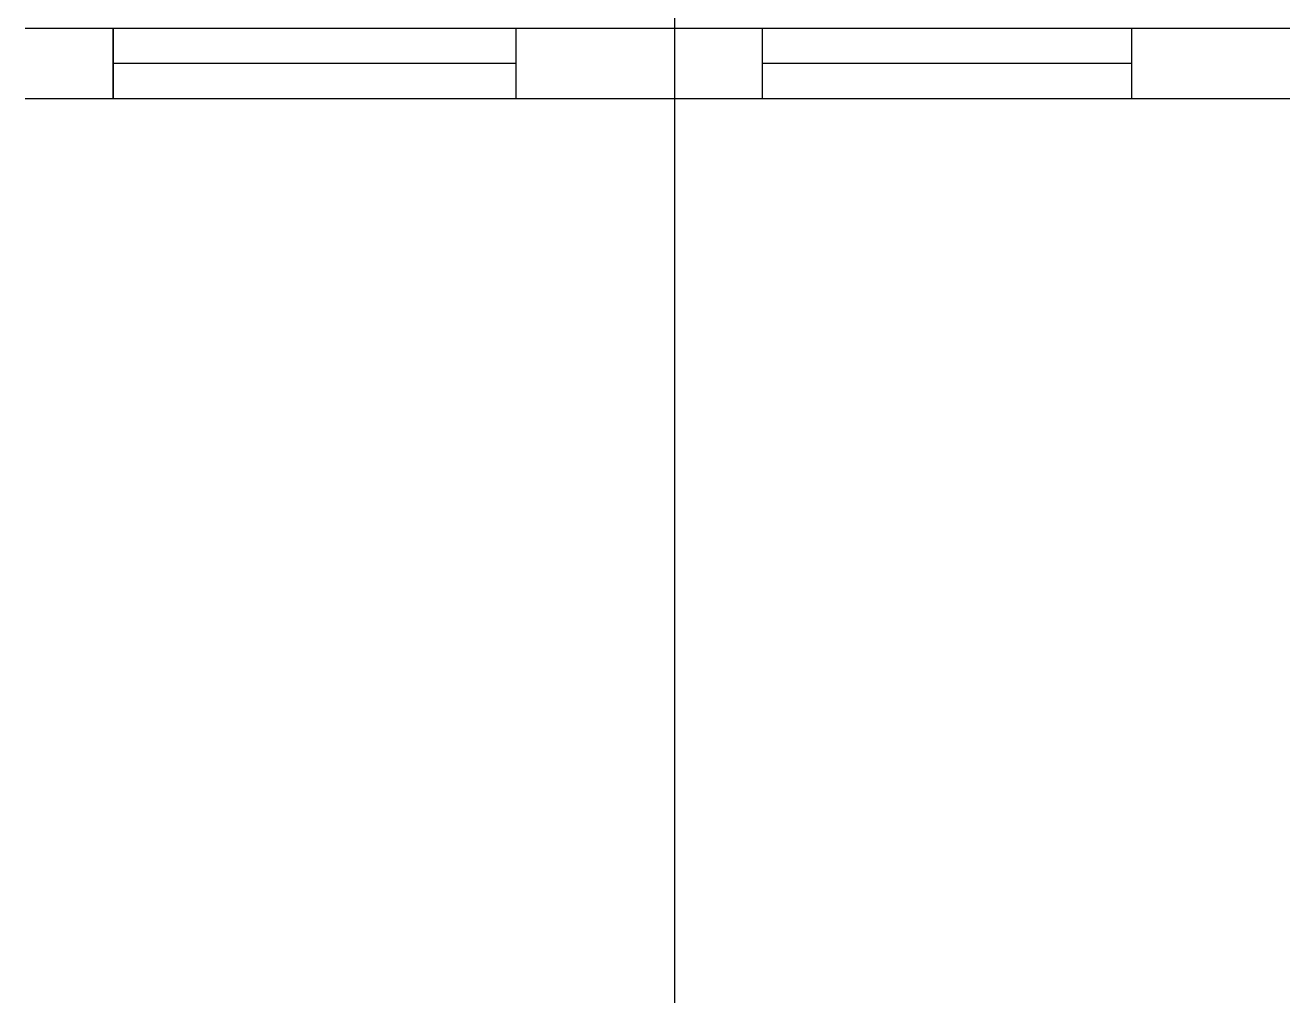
# Model space of a CAD drawing. Extents: x 200 to 24872, y 200 to 5740.
# Drawn here: x 8600 to 12174, y 200 to 2978 of the extents above; entities that cross this region are included whole.
import ezdxf

# ---------------------------------------------------------------- set-up
doc = ezdxf.new("R2010")
doc.units = 0
doc.header["$LTSCALE"] = 10
doc.header["$MEASUREMENT"] = 0
doc.layers.add('A-ANNO-GRA1', color=7, linetype='CONTINUOUS')

msp = doc.modelspace()

# ---------------------------------------------------------------- linework, layer by layer
at = {"layer": 'A-ANNO-GRA1'}
for p, q in [((10445, 5740), (10445, 200)), ((8600, 2970), (15695, 2970)), ((8850, 2770), (8850, 2970)), ((8850, 2970), (8850, 2770)), ((9995, 2770), (9995, 2970)), ((10695, 2770), (10695, 2970)), ((11745, 2770), (11745, 2970)), ((8850, 2870), (9995, 2870)), ((10695, 2870), (11745, 2870)), ((8600, 2770), (15695, 2770))]:
    msp.add_line(p, q, dxfattribs=at)

doc.saveas('drawing.dxf')
